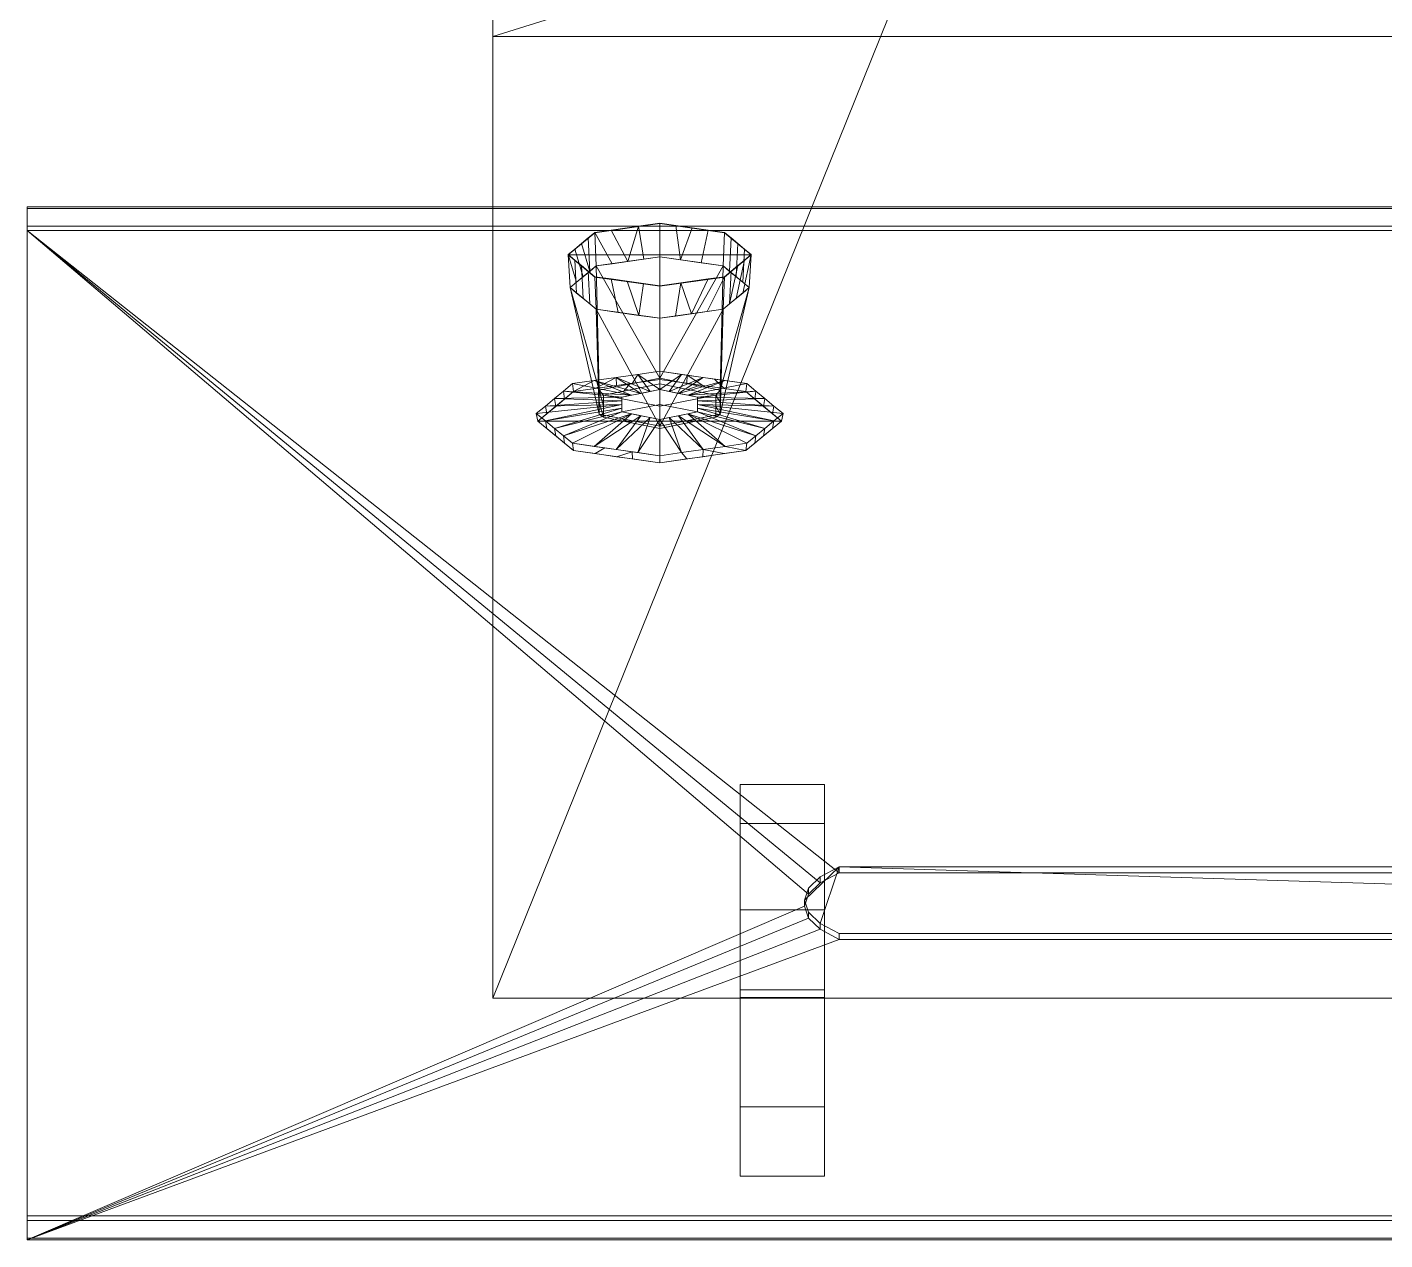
# Model space of a CAD drawing. Header units: millimetres. Extents: x -299 to 299, y -387 to 1.
# Drawn here: x -299 to -83.3, y -387.4 to -194.7 of the extents above; entities that cross this region are included whole.
import ezdxf

# ---------------------------------------------------------------- set-up
doc = ezdxf.new("R2010")
doc.units = ezdxf.units.MM
doc.layers.add('Q-SPCQ-____-OTLN', color=7, linetype='Continuous', lineweight=9)

# ---------------------------------------------------------------- blocks, each defined once
blk = doc.blocks.new('12533860_D_DAH1650_OBSW - 28H1650B_D_12533860_DAH1650_OBSW-352905-3D View 1')
at = {"layer": 'Q-SPCQ-____-OTLN', "color": 250, "true_color": 0x191919}
mesh = blk.add_polyface(dxfattribs=at)
corners = [(-225, -349, 420), (-225, 0, 420), (-225, 0), (-225, -196.23)]
mesh.append_faces([[corners[k] for k in face] for face in [(1, 2, 3, 0)]], dxfattribs={"color": 250})
mesh = blk.add_polyface(dxfattribs=at)
corners = [(225, 0), (225, -196.23), (-225, -196.23), (-225, 0), (176.5, -48), (-176.5, -48), (-176.5, -181), (176.5, -181), (125, -12), (-125, -12), (-125, -38), (125, -38)]
mesh.append_faces([[corners[k] for k in face] for face in [(8, 0, 4, 11)]], dxfattribs={"vtx0": -1, "vtx1": -1, "vtx2": -1, "color": 250})
mesh.append_faces([[corners[k] for k in face] for face in [(1, 7, 4, 0), (0, 8, 9, 3), (5, 10, 11, 4)]], dxfattribs={"vtx0": -1, "vtx2": -1, "color": 250})
mesh.append_faces([[corners[k] for k in face] for face in [(9, 10, 5, 3)]], dxfattribs={"vtx1": -1, "vtx2": -1, "vtx3": -1, "color": 250})
mesh.append_faces([[corners[k] for k in face] for face in [(6, 7, 1, 2), (5, 6, 2, 3)]], dxfattribs={"vtx1": -1, "vtx3": -1, "color": 250})
mesh = blk.add_polyface(dxfattribs=at)
corners = [(225, -349, 420), (225, 0, 420), (162.22, 0, 420), (162.22, -193.23, 420), (-162.22, -193.23, 420), (-162.22, 0, 420), (-225, 0, 420), (-225, -349, 420)]
mesh.append_faces([[corners[k] for k in face] for face in [(7, 0, 3, 4)]], dxfattribs={"vtx1": -1, "vtx3": -1, "color": 250})
mesh.append_faces([[corners[k] for k in face] for face in [(1, 2, 3, 0)]], dxfattribs={"vtx2": -1, "color": 250})
mesh.append_faces([[corners[k] for k in face] for face in [(4, 5, 6, 7)]], dxfattribs={"vtx3": -1, "color": 250})
mesh = blk.add_polyface(dxfattribs=at)
corners = [(225, -196.23), (225, -349, 420), (-225, -349, 420), (-225, -196.23)]
mesh.append_faces([[corners[k] for k in face] for face in [(0, 1, 2, 3)]], dxfattribs={"color": 250})
mesh = blk.add_polyface(dxfattribs=at)
corners = [(-299, -387.13, 432.84), (-299, -384.31, 433.86), (-299, -383.59, 433.42), (-299, -223.28, -7.05), (-299, -223.56, -7.79), (-299, -226.37, -8.81), (-299, -227.06, -8.42), (-299, -387.39, 432.09)]
mesh.append_faces([[corners[k] for k in face] for face in [(2, 7, 0, 1)]], dxfattribs={"vtx0": -1, "color": 250})
mesh.append_faces([[corners[k] for k in face] for face in [(2, 3, 6, 7)]], dxfattribs={"vtx1": -1, "vtx3": -1, "color": 250})
mesh.append_faces([[corners[k] for k in face] for face in [(4, 5, 6, 3)]], dxfattribs={"vtx2": -1, "color": 250})
mesh = blk.add_polyface(dxfattribs=at)
corners = [(299, -223.28, -7.05), (299, -223.56, -7.79), (-299, -223.56, -7.79), (-299, -223.28, -7.05)]
mesh.append_faces([[corners[k] for k in face] for face in [(0, 1, 2, 3)]], dxfattribs={"color": 250})
mesh = blk.add_polyface(dxfattribs=at)
corners = [(299, -383.59, 433.42), (299, -223.28, -7.05), (-299, -223.28, -7.05), (-299, -383.59, 433.42)]
mesh.append_faces([[corners[k] for k in face] for face in [(3, 0, 1, 2)]], dxfattribs={"color": 250})
mesh = blk.add_polyface(dxfattribs=at)
corners = [(299, -223.56, -7.79), (299, -226.37, -8.81), (-299, -226.37, -8.81), (-299, -223.56, -7.79)]
mesh.append_faces([[corners[k] for k in face] for face in [(0, 1, 2, 3)]], dxfattribs={"color": 250})
mesh = blk.add_polyface(dxfattribs=at)
corners = [(299, -226.37, -8.81), (299, -227.06, -8.42), (-299, -227.06, -8.42), (-299, -226.37, -8.81)]
mesh.append_faces([[corners[k] for k in face] for face in [(3, 0, 1, 2)]], dxfattribs={"color": 250})
at = {"layer": 'Q-SPCQ-____-OTLN', "color": 8, "true_color": 0x7f7f7f}
mesh = blk.add_polyface(dxfattribs=at)
corners = [(-198.5, -225.95, 82.13), (-208.78, -227.4, 86.13), (-213.04, -230.92, 95.79), (-208.78, -234.44, 105.45), (-198.5, -235.89, 109.45), (-198.5, -230.92, 95.79)]
mesh.append_faces([[corners[k] for k in face] for face in [(5, 2, 3, 4)]], dxfattribs={"vtx0": -1, "color": 8})
mesh.append_faces([[corners[k] for k in face] for face in [(5, 0, 1, 2)]], dxfattribs={"vtx3": -1, "color": 8})
mesh = blk.add_polyface(dxfattribs=at)
corners = [(-198.5, -231.24, 80.52), (-208.57, -232.67, 84.44), (-212.74, -236.11, 93.9), (-208.57, -239.56, 103.36), (-198.5, -240.98, 107.28), (-198.5, -235.83, 109.47), (-208.78, -234.38, 105.47), (-213.03, -230.86, 95.81), (-208.78, -227.34, 86.15), (-198.5, -225.89, 82.15), (-205.12, -240.05, 104.71), (-203.64, -235.1, 107.47), (-206.21, -234.74, 106.47), (-210.66, -237.84, 98.63), (-210.91, -232.62, 100.64), (-211.97, -231.74, 98.23), (-210.66, -234.39, 89.17), (-210.91, -229.1, 90.98), (-209.84, -228.22, 88.57), (-203.54, -231.96, 82.48), (-203.64, -226.62, 84.15), (-201.88, -226.37, 83.47), (-201.81, -240.52, 106), (-209.84, -233.5, 103.06), (-209.61, -238.7, 101), (-211.7, -236.97, 96.27), (-211.7, -235.25, 91.53), (-211.97, -229.98, 93.4), (-209.61, -233.53, 86.8), (-206.05, -232.31, 83.46), (-206.21, -226.98, 85.15), (-201.02, -231.6, 81.5), (-201.07, -235.47, 108.47)]
mesh.append_faces([[corners[k] for k in face] for face in [(32, 22, 4, 5), (31, 21, 9, 0)]], dxfattribs={"vtx0": -1, "color": 8})
mesh.append_faces([[corners[k] for k in face] for face in [(17, 28, 16, 27), (29, 8, 30, 19), (26, 7, 27, 16), (28, 17, 18)]], dxfattribs={"vtx0": -1, "vtx2": -1, "color": 8})
mesh.append_faces([[corners[k] for k in face] for face in [(19, 30, 20, 21)]], dxfattribs={"vtx0": -1, "vtx3": -1, "color": 8})
mesh.append_faces([[corners[k] for k in face] for face in [(26, 2, 7), (29, 1, 8), (31, 19, 21), (32, 11, 22)]], dxfattribs={"vtx1": -1, "vtx2": -1, "color": 8})
mesh.append_faces([[corners[k] for k in face] for face in [(12, 6, 3, 10), (15, 7, 2, 25), (13, 24, 23, 14), (18, 8, 1, 28), (24, 3, 6, 23), (25, 13, 14, 15), (11, 12, 10, 22)]], dxfattribs={"vtx1": -1, "vtx3": -1, "color": 8})
mesh = blk.add_polyface(dxfattribs=at)
corners = [(-198.5, -240.98, 107.28), (-188.43, -239.56, 103.36), (-184.26, -236.11, 93.9), (-188.43, -232.67, 84.44), (-198.5, -231.24, 80.52), (-198.5, -225.89, 82.15), (-188.22, -227.34, 86.15), (-183.97, -230.86, 95.81), (-188.22, -234.38, 105.47), (-198.5, -235.83, 109.47), (-191.88, -232.18, 83.09), (-193.36, -226.62, 84.15), (-190.79, -226.98, 85.15), (-186.34, -234.39, 89.17), (-186.09, -229.1, 90.98), (-185.03, -229.98, 93.4), (-186.34, -237.84, 98.63), (-186.09, -232.62, 100.64), (-187.16, -233.5, 103.06), (-193.46, -240.27, 105.32), (-193.36, -235.1, 107.47), (-195.12, -235.35, 108.16), (-195.19, -231.71, 81.81), (-187.16, -228.22, 88.57), (-187.39, -233.53, 86.8), (-185.3, -235.25, 91.53), (-185.3, -236.97, 96.27), (-185.03, -231.74, 98.23), (-187.39, -238.7, 101), (-190.95, -239.91, 104.34), (-190.79, -234.74, 106.47), (-195.98, -240.63, 106.3), (-195.93, -226.25, 83.15)]
mesh.append_faces([[corners[k] for k in face] for face in [(32, 22, 4, 5), (31, 21, 9, 0)]], dxfattribs={"vtx0": -1, "color": 8})
mesh.append_faces([[corners[k] for k in face] for face in [(17, 28, 16, 27), (29, 8, 30, 19), (26, 7, 27, 16), (28, 17, 18)]], dxfattribs={"vtx0": -1, "vtx2": -1, "color": 8})
mesh.append_faces([[corners[k] for k in face] for face in [(19, 30, 20, 21)]], dxfattribs={"vtx0": -1, "vtx3": -1, "color": 8})
mesh.append_faces([[corners[k] for k in face] for face in [(26, 2, 7), (29, 1, 8), (31, 19, 21), (32, 11, 22)]], dxfattribs={"vtx1": -1, "vtx2": -1, "color": 8})
mesh.append_faces([[corners[k] for k in face] for face in [(12, 6, 3, 10), (15, 7, 2, 25), (13, 24, 23, 14), (18, 8, 1, 28), (24, 3, 6, 23), (25, 13, 14, 15), (11, 12, 10, 22)]], dxfattribs={"vtx1": -1, "vtx3": -1, "color": 8})
mesh = blk.add_polyface(dxfattribs=at)
corners = [(-198.5, -235.89, 109.45), (-188.22, -234.44, 105.45), (-183.96, -230.92, 95.79), (-188.22, -227.4, 86.13), (-198.5, -225.95, 82.13), (-198.5, -230.92, 95.79)]
mesh.append_faces([[corners[k] for k in face] for face in [(3, 4, 5, 2)]], dxfattribs={"vtx2": -1, "color": 8})
mesh.append_faces([[corners[k] for k in face] for face in [(5, 0, 1, 2)]], dxfattribs={"vtx3": -1, "color": 8})
at = {"layer": 'Q-SPCQ-____-OTLN', "color": 250, "true_color": 0x191919}
mesh = blk.add_polyface(dxfattribs=at)
corners = [(299, -227.06, -8.42), (299, -387.39, 432.09), (-299, -387.39, 432.09), (-299, -227.06, -8.42), (-170, -329.06, 271.82), (-173, -330.67, 276.24), (-174.87, -332.47, 281.18), (-175.5, -334.36, 286.39), (-174.87, -336.26, 291.6), (-173, -338.06, 296.54), (-170, -339.66, 300.96), (170, -339.66, 300.96), (173, -338.06, 296.54), (174.87, -336.26, 291.6), (175.5, -334.36, 286.39), (174.87, -332.47, 281.18), (173, -330.67, 276.24), (170, -329.06, 271.82)]
mesh.append_faces([[corners[k] for k in face] for face in [(13, 1, 12), (8, 2, 7), (6, 3, 5)]], dxfattribs={"vtx0": -1, "vtx1": -1, "color": 250})
mesh.append_faces([[corners[k] for k in face] for face in [(1, 13, 14), (11, 1, 2, 10), (15, 0, 1, 14), (2, 8, 9)]], dxfattribs={"vtx0": -1, "vtx2": -1, "color": 250})
mesh.append_faces([[corners[k] for k in face] for face in [(11, 12, 1), (16, 17, 0), (15, 16, 0), (9, 10, 2), (4, 5, 3)]], dxfattribs={"vtx1": -1, "vtx2": -1, "color": 250})
mesh.append_faces([[corners[k] for k in face] for face in [(3, 0, 17, 4), (6, 7, 2, 3)]], dxfattribs={"vtx1": -1, "vtx3": -1, "color": 250})
at = {"layer": 'Q-SPCQ-____-OTLN', "color": 8, "true_color": 0x7f7f7f}
mesh = blk.add_polyface(dxfattribs=at)
corners = [(-198.5, -250.51, 76.84), (-208.12, -252.41, 82.06), (-208.12, -256.21, 92.5), (-198.5, -258.11, 97.71), (-198.5, -240.98, 107.28), (-208.57, -239.56, 103.36), (-212.74, -236.11, 93.9), (-208.57, -232.67, 84.44), (-198.5, -231.24, 80.52)]
mesh.append_faces([[corners[k] for k in face] for face in [(0, 7, 8)]], dxfattribs={"vtx0": -1, "color": 8})
mesh.append_faces([[corners[k] for k in face] for face in [(7, 0, 1), (6, 1, 2)]], dxfattribs={"vtx0": -1, "vtx2": -1, "color": 8})
mesh.append_faces([[corners[k] for k in face] for face in [(4, 5, 3)]], dxfattribs={"vtx1": -1, "color": 8})
mesh.append_faces([[corners[k] for k in face] for face in [(2, 3, 5), (5, 6, 2), (6, 7, 1)]], dxfattribs={"vtx1": -1, "vtx2": -1, "color": 8})
mesh = blk.add_polyface(dxfattribs=at)
corners = [(-198.5, -258.11, 97.71), (-188.88, -256.21, 92.5), (-188.88, -252.41, 82.06), (-198.5, -250.51, 76.84), (-198.5, -231.24, 80.52), (-188.43, -232.67, 84.44), (-184.26, -236.11, 93.9), (-188.43, -239.56, 103.36), (-198.5, -240.98, 107.28)]
mesh.append_faces([[corners[k] for k in face] for face in [(0, 7, 8)]], dxfattribs={"vtx0": -1, "color": 8})
mesh.append_faces([[corners[k] for k in face] for face in [(7, 0, 1), (6, 1, 2)]], dxfattribs={"vtx0": -1, "vtx2": -1, "color": 8})
mesh.append_faces([[corners[k] for k in face] for face in [(4, 5, 3)]], dxfattribs={"vtx1": -1, "color": 8})
mesh.append_faces([[corners[k] for k in face] for face in [(2, 3, 5), (5, 6, 2), (6, 7, 1)]], dxfattribs={"vtx1": -1, "vtx2": -1, "color": 8})
mesh = blk.add_polyface(dxfattribs=at)
corners = [(-198.5, -249.4, 68.44), (-212.36, -251.36, 73.83), (-218.1, -256.1, 86.86), (-212.36, -260.84, 99.88), (-198.5, -262.81, 105.27), (-198.5, -257.05, 93.87), (-204.49, -255.87, 90.62), (-204.49, -253.5, 84.12), (-198.5, -252.32, 80.87), (-215.23, -253.73, 80.34), (-215.23, -258.47, 93.37), (-201.5, -256.46, 92.25), (-204.49, -254.69, 87.37), (-201.5, -252.91, 82.5), (-205.43, -261.83, 102.58), (-205.43, -250.38, 71.14), (-202.99, -256.17, 91.44), (-204.49, -255.28, 89), (-216.66, -257.29, 90.11), (-200, -256.76, 93.06), (-213.79, -259.66, 96.62), (-200, -252.62, 81.68), (-201.96, -249.89, 69.79), (-213.79, -252.55, 77.09), (-204.49, -254.09, 85.75), (-216.66, -254.92, 83.6), (-208.89, -250.87, 72.48), (-208.89, -261.33, 101.23), (-201.96, -262.32, 103.92), (-202.99, -253.21, 83.31)]
mesh.append_faces([[corners[k] for k in face] for face in [(3, 16, 20), (23, 29, 1), (16, 27, 11), (12, 18, 17), (8, 22, 21), (1, 29, 26), (7, 9, 24), (27, 16, 3), (29, 23, 7), (13, 26, 29)]], dxfattribs={"vtx0": -1, "vtx1": -1, "color": 8})
mesh.append_faces([[corners[k] for k in face] for face in [(19, 14, 28), (20, 16, 6), (6, 10, 20), (15, 13, 21), (12, 2, 18), (12, 25, 2), (21, 22, 15), (25, 12, 24), (10, 6, 17), (24, 9, 25), (13, 15, 26)]], dxfattribs={"vtx0": -1, "vtx2": -1, "color": 8})
mesh.append_faces([[corners[k] for k in face] for face in [(0, 22, 8)]], dxfattribs={"vtx1": -1, "color": 8})
mesh.append_faces([[corners[k] for k in face] for face in [(18, 10, 17), (5, 19, 28), (19, 11, 14), (23, 9, 7), (27, 14, 11)]], dxfattribs={"vtx1": -1, "vtx2": -1, "color": 8})
mesh.append_faces([[corners[k] for k in face] for face in [(28, 4, 5)]], dxfattribs={"vtx2": -1, "color": 8})
mesh = blk.add_polyface(dxfattribs=at)
corners = [(-198.5, -250.7, 68.23), (-212.18, -252.64, 73.56), (-217.85, -257.32, 86.41), (-212.18, -262, 99.27), (-198.5, -263.93, 104.6), (-198.5, -262.81, 105.27), (-212.36, -260.84, 99.88), (-218.1, -256.1, 86.86), (-212.36, -251.36, 73.83), (-198.5, -249.4, 68.44), (-207.23, -261.57, 101.88), (-205.34, -262.97, 101.93), (-202.81, -263.32, 102.92), (-215.01, -259.66, 92.84), (-215.23, -258.47, 93.37), (-216.66, -257.29, 90.11), (-205.43, -250.38, 71.14), (-205.34, -251.67, 70.9), (-208.76, -252.15, 72.23), (-215.23, -253.73, 80.34), (-215.01, -254.98, 79.99), (-216.43, -256.15, 83.2), (-208.76, -262.48, 100.6), (-202.86, -262.19, 103.57), (-213.6, -260.83, 96.06), (-213.79, -259.66, 96.62), (-216.43, -258.49, 89.63), (-202.81, -251.31, 69.91), (-201.96, -249.89, 69.79), (-208.89, -250.87, 72.48), (-213.6, -253.81, 76.77), (-213.79, -252.55, 77.09), (-216.66, -254.92, 83.6)]
mesh.append_faces([[corners[k] for k in face] for face in [(29, 1, 8), (18, 16, 17)]], dxfattribs={"vtx0": -1, "vtx1": -1, "color": 8})
mesh.append_faces([[corners[k] for k in face] for face in [(21, 32, 19, 20), (14, 13, 24, 25), (7, 2, 26, 15), (22, 10, 6, 3), (2, 7, 32, 21), (3, 6, 25, 24), (15, 26, 13, 14), (20, 19, 31, 30), (23, 11, 12), (30, 31, 8, 1), (10, 22, 11, 23)]], dxfattribs={"vtx0": -1, "vtx2": -1, "color": 8})
mesh.append_faces([[corners[k] for k in face] for face in [(18, 1, 29, 16), (27, 17, 16, 28)]], dxfattribs={"vtx1": -1, "vtx3": -1, "color": 8})
mesh.append_faces([[corners[k] for k in face] for face in [(4, 5, 23, 12)]], dxfattribs={"vtx2": -1, "color": 8})
mesh.append_faces([[corners[k] for k in face] for face in [(28, 9, 0, 27)]], dxfattribs={"vtx3": -1, "color": 8})
mesh = blk.add_polyface(dxfattribs=at)
corners = [(-198.5, -262.81, 105.27), (-184.64, -260.84, 99.88), (-178.9, -256.1, 86.86), (-184.64, -251.36, 73.83), (-198.5, -249.4, 68.44), (-198.5, -252.32, 80.87), (-192.51, -253.5, 84.12), (-192.51, -255.87, 90.62), (-198.5, -257.05, 93.87), (-181.77, -258.47, 93.37), (-181.77, -253.73, 80.34), (-195.5, -252.91, 82.5), (-192.51, -254.69, 87.37), (-195.5, -256.46, 92.25), (-191.57, -250.38, 71.14), (-191.57, -261.83, 102.58), (-194.01, -253.21, 83.31), (-192.51, -254.09, 85.75), (-197, -252.62, 81.68), (-183.21, -252.55, 77.09), (-183.21, -259.66, 96.62), (-197, -256.76, 93.06), (-195.04, -262.32, 103.92), (-192.51, -255.28, 89), (-180.34, -257.29, 90.11), (-188.11, -261.33, 101.23), (-188.11, -250.87, 72.48), (-180.34, -254.92, 83.6), (-195.04, -249.89, 69.79), (-194.01, -256.17, 91.44)]
mesh.append_faces([[corners[k] for k in face] for face in [(27, 12, 2), (3, 16, 19), (20, 29, 1), (12, 27, 17), (16, 26, 11), (1, 29, 25), (8, 22, 21), (7, 9, 23), (26, 16, 3), (29, 20, 7), (13, 25, 29)]], dxfattribs={"vtx0": -1, "vtx1": -1, "color": 8})
mesh.append_faces([[corners[k] for k in face] for face in [(19, 16, 6), (18, 14, 28), (21, 22, 15), (12, 24, 2), (15, 13, 21), (24, 12, 23), (10, 6, 17), (6, 10, 19), (23, 9, 24), (13, 15, 25)]], dxfattribs={"vtx0": -1, "vtx2": -1, "color": 8})
mesh.append_faces([[corners[k] for k in face] for face in [(5, 18, 28), (18, 11, 14), (20, 9, 7), (26, 14, 11), (27, 10, 17)]], dxfattribs={"vtx1": -1, "vtx2": -1, "color": 8})
mesh.append_faces([[corners[k] for k in face] for face in [(28, 4, 5), (8, 0, 22)]], dxfattribs={"vtx2": -1, "color": 8})
mesh = blk.add_polyface(dxfattribs=at)
corners = [(-198.5, -263.93, 104.6), (-184.82, -262, 99.27), (-179.15, -257.32, 86.41), (-184.82, -252.64, 73.56), (-198.5, -250.7, 68.23), (-198.5, -249.4, 68.44), (-184.64, -251.36, 73.83), (-178.9, -256.1, 86.86), (-184.64, -260.84, 99.88), (-198.5, -262.81, 105.27), (-189.77, -250.64, 71.84), (-191.66, -251.67, 70.9), (-194.19, -251.31, 69.91), (-181.99, -254.98, 79.99), (-181.77, -253.73, 80.34), (-180.34, -254.92, 83.6), (-191.57, -261.83, 102.58), (-191.66, -262.97, 101.93), (-188.24, -262.48, 100.6), (-181.77, -258.47, 93.37), (-181.99, -259.66, 92.84), (-180.57, -258.49, 89.63), (-188.24, -252.15, 72.23), (-194.14, -250.02, 70.14), (-183.4, -253.81, 76.77), (-183.21, -252.55, 77.09), (-180.57, -256.15, 83.2), (-194.19, -263.32, 102.92), (-195.04, -262.32, 103.92), (-188.11, -261.33, 101.23), (-183.4, -260.83, 96.06), (-183.21, -259.66, 96.62), (-180.34, -257.29, 90.11)]
mesh.append_faces([[corners[k] for k in face] for face in [(29, 1, 8), (18, 16, 17)]], dxfattribs={"vtx0": -1, "vtx1": -1, "color": 8})
mesh.append_faces([[corners[k] for k in face] for face in [(21, 32, 19, 20), (14, 13, 24, 25), (7, 2, 26, 15), (22, 10, 6, 3), (2, 7, 32, 21), (3, 6, 25, 24), (15, 26, 13, 14), (20, 19, 31, 30), (23, 11, 12), (30, 31, 8, 1), (10, 22, 11, 23)]], dxfattribs={"vtx0": -1, "vtx2": -1, "color": 8})
mesh.append_faces([[corners[k] for k in face] for face in [(18, 1, 29, 16), (27, 17, 16, 28)]], dxfattribs={"vtx1": -1, "vtx3": -1, "color": 8})
mesh.append_faces([[corners[k] for k in face] for face in [(4, 5, 23, 12)]], dxfattribs={"vtx2": -1, "color": 8})
mesh.append_faces([[corners[k] for k in face] for face in [(28, 9, 0, 27)]], dxfattribs={"vtx3": -1, "color": 8})
mesh = blk.add_polyface(dxfattribs=at)
corners = [(-198.5, -257.32, 86.41), (-198.5, -263.93, 104.6), (-212.18, -262, 99.27), (-217.85, -257.32, 86.41), (-212.18, -252.64, 73.56), (-198.5, -250.7, 68.23)]
mesh.append_faces([[corners[k] for k in face] for face in [(2, 3, 0, 1)]], dxfattribs={"vtx1": -1, "color": 8})
mesh.append_faces([[corners[k] for k in face] for face in [(4, 5, 0, 3)]], dxfattribs={"vtx2": -1, "color": 8})
mesh = blk.add_polyface(dxfattribs=at)
corners = [(-198.5, -251.42, 77.35), (-207.44, -253.18, 82.2), (-207.44, -256.71, 91.89), (-198.5, -258.48, 96.74), (-198.5, -258.11, 97.71), (-208.12, -256.21, 92.5), (-208.12, -252.41, 82.06), (-198.5, -250.51, 76.84), (-204.63, -256.9, 94.39), (-202.97, -257.59, 94.32), (-207.44, -254.95, 87.05), (-208.12, -254.31, 87.28), (-204.19, -252.54, 80.44), (-203.31, -251.46, 79.45)]
mesh.append_faces([[corners[k] for k in face] for face in [(6, 1, 10)]], dxfattribs={"vtx0": -1, "vtx2": -1, "color": 8})
mesh.append_faces([[corners[k] for k in face] for face in [(5, 11, 2)]], dxfattribs={"vtx1": -1, "vtx2": -1, "color": 8})
mesh.append_faces([[corners[k] for k in face] for face in [(8, 5, 2, 9), (11, 6, 10, 2), (6, 13, 12, 1)]], dxfattribs={"vtx1": -1, "vtx3": -1, "color": 8})
mesh.append_faces([[corners[k] for k in face] for face in [(9, 3, 4, 8), (13, 7, 0, 12)]], dxfattribs={"vtx3": -1, "color": 8})
mesh = blk.add_polyface(dxfattribs=at)
corners = [(-198.5, -254.95, 87.05), (-198.5, -258.48, 96.74), (-207.44, -256.71, 91.89), (-207.44, -253.18, 82.2), (-198.5, -251.42, 77.35)]
mesh.append_faces([[corners[k] for k in face] for face in [(3, 4, 0)]], dxfattribs={"vtx2": -1, "color": 8})
mesh.append_faces([[corners[k] for k in face] for face in [(0, 1, 2, 3)]], dxfattribs={"vtx3": -1, "color": 8})
mesh = blk.add_polyface(dxfattribs=at)
corners = [(-198.5, -252.32, 80.87), (-204.49, -253.5, 84.12), (-204.49, -255.87, 90.62), (-198.5, -257.05, 93.87), (-198.5, -254.69, 87.37)]
mesh.append_faces([[corners[k] for k in face] for face in [(2, 3, 4)]], dxfattribs={"vtx2": -1, "color": 8})
mesh.append_faces([[corners[k] for k in face] for face in [(4, 0, 1, 2)]], dxfattribs={"vtx3": -1, "color": 8})
mesh = blk.add_polyface(dxfattribs=at)
corners = [(-198.5, -258.48, 96.74), (-189.56, -256.71, 91.89), (-189.56, -253.18, 82.2), (-198.5, -251.42, 77.35), (-198.5, -250.51, 76.84), (-188.88, -252.41, 82.06), (-188.88, -256.21, 92.5), (-198.5, -258.11, 97.71), (-192.37, -251.72, 80.16), (-194.03, -252.3, 79.77), (-189.56, -254.95, 87.05), (-188.88, -254.31, 87.28), (-192.81, -257.35, 93.66), (-193.69, -257.16, 95.11)]
mesh.append_faces([[corners[k] for k in face] for face in [(6, 1, 10)]], dxfattribs={"vtx0": -1, "vtx2": -1, "color": 8})
mesh.append_faces([[corners[k] for k in face] for face in [(5, 11, 2)]], dxfattribs={"vtx1": -1, "vtx2": -1, "color": 8})
mesh.append_faces([[corners[k] for k in face] for face in [(8, 5, 2, 9), (11, 6, 10, 2), (6, 13, 12, 1)]], dxfattribs={"vtx1": -1, "vtx3": -1, "color": 8})
mesh.append_faces([[corners[k] for k in face] for face in [(9, 3, 4, 8), (13, 7, 0, 12)]], dxfattribs={"vtx3": -1, "color": 8})
mesh = blk.add_polyface(dxfattribs=at)
corners = [(-198.5, -257.32, 86.41), (-198.5, -250.7, 68.23), (-184.82, -252.64, 73.56), (-179.15, -257.32, 86.41), (-184.82, -262, 99.27), (-198.5, -263.93, 104.6)]
mesh.append_faces([[corners[k] for k in face] for face in [(4, 5, 0, 3)]], dxfattribs={"vtx2": -1, "color": 8})
mesh.append_faces([[corners[k] for k in face] for face in [(0, 1, 2, 3)]], dxfattribs={"vtx3": -1, "color": 8})
mesh = blk.add_polyface(dxfattribs=at)
corners = [(-198.5, -254.95, 87.05), (-198.5, -251.42, 77.35), (-189.56, -253.18, 82.2), (-189.56, -256.71, 91.89), (-198.5, -258.48, 96.74)]
mesh.append_faces([[corners[k] for k in face] for face in [(1, 2, 0)]], dxfattribs={"vtx1": -1, "color": 8})
mesh.append_faces([[corners[k] for k in face] for face in [(3, 4, 0, 2)]], dxfattribs={"vtx2": -1, "color": 8})
mesh = blk.add_polyface(dxfattribs=at)
corners = [(-198.5, -257.05, 93.87), (-192.51, -255.87, 90.62), (-192.51, -253.5, 84.12), (-198.5, -252.32, 80.87), (-198.5, -254.69, 87.37)]
mesh.append_faces([[corners[k] for k in face] for face in [(0, 1, 4)]], dxfattribs={"vtx1": -1, "color": 8})
mesh.append_faces([[corners[k] for k in face] for face in [(2, 3, 4, 1)]], dxfattribs={"vtx2": -1, "color": 8})
mesh = blk.add_polyface(dxfattribs=at)
corners = [(-172.31, -348.89, 420), (-172.31, -315.07, 327.06), (-185.72, -315.07, 327.06), (-185.72, -348.89, 420)]
mesh.append_faces([[corners[k] for k in face] for face in [(0, 1, 2, 3)]], dxfattribs={"color": 8})
mesh = blk.add_polyface(dxfattribs=at)
corners = [(-172.31, -315.07, 327.06), (-172.31, -321.23, 324.82), (-185.72, -321.23, 324.82), (-185.72, -315.07, 327.06)]
mesh.append_faces([[corners[k] for k in face] for face in [(3, 0, 1, 2)]], dxfattribs={"color": 8})
mesh = blk.add_polyface(dxfattribs=at)
corners = [(-185.72, -377.25, 416), (-185.72, -366.25, 420), (-185.72, -348.89, 420), (-185.72, -315.07, 327.06), (-185.72, -321.23, 324.82), (-185.72, -334.96, 325.49), (-185.72, -347.66, 334.7)]
mesh.append_faces([[corners[k] for k in face] for face in [(2, 6, 0, 1)]], dxfattribs={"vtx0": -1, "color": 8})
mesh.append_faces([[corners[k] for k in face] for face in [(6, 2, 3)]], dxfattribs={"vtx0": -1, "vtx2": -1, "color": 8})
mesh.append_faces([[corners[k] for k in face] for face in [(3, 4, 5, 6)]], dxfattribs={"vtx3": -1, "color": 8})
mesh = blk.add_polyface(dxfattribs=at)
corners = [(-172.31, -377.25, 416), (-172.31, -347.66, 334.7), (-172.31, -334.96, 325.49), (-172.31, -321.23, 324.82), (-172.31, -315.07, 327.06), (-172.31, -348.89, 420), (-172.31, -366.25, 420)]
mesh.append_faces([[corners[k] for k in face] for face in [(4, 1, 2, 3)]], dxfattribs={"vtx0": -1, "color": 8})
mesh.append_faces([[corners[k] for k in face] for face in [(1, 4, 5)]], dxfattribs={"vtx0": -1, "vtx2": -1, "color": 8})
mesh.append_faces([[corners[k] for k in face] for face in [(5, 6, 0, 1)]], dxfattribs={"vtx3": -1, "color": 8})
mesh = blk.add_polyface(dxfattribs=at)
corners = [(-172.31, -321.23, 324.82), (-172.31, -334.96, 325.49), (-185.72, -334.96, 325.49), (-185.72, -321.23, 324.82)]
mesh.append_faces([[corners[k] for k in face] for face in [(0, 1, 2, 3)]], dxfattribs={"color": 8})
at = {"layer": 'Q-SPCQ-____-OTLN', "color": 250, "true_color": 0x191919}
mesh = blk.add_polyface(dxfattribs=at)
corners = [(-170, -338.72, 301.3), (-173, -337.12, 296.89), (-174.87, -335.32, 291.94), (-175.5, -333.42, 286.73), (-174.87, -331.52, 281.53), (-173, -329.73, 276.58), (-170, -328.12, 272.16), (170, -328.12, 272.16), (173, -329.73, 276.58), (174.87, -331.52, 281.53), (175.5, -333.42, 286.73), (174.87, -335.32, 291.94), (173, -337.12, 296.89), (170, -338.72, 301.3)]
mesh.append_faces([[corners[k] for k in face] for face in [(11, 9, 10)]], dxfattribs={"vtx0": -1, "color": 250})
mesh.append_faces([[corners[k] for k in face] for face in [(3, 6, 1, 2), (9, 13, 7, 8)]], dxfattribs={"vtx0": -1, "vtx1": -1, "color": 250})
mesh.append_faces([[corners[k] for k in face] for face in [(13, 6, 7)]], dxfattribs={"vtx0": -1, "vtx2": -1, "color": 250})
mesh.append_faces([[corners[k] for k in face] for face in [(6, 13, 0, 1)]], dxfattribs={"vtx0": -1, "vtx3": -1, "color": 250})
mesh.append_faces([[corners[k] for k in face] for face in [(11, 12, 13, 9)]], dxfattribs={"vtx2": -1, "vtx3": -1, "color": 250})
mesh.append_faces([[corners[k] for k in face] for face in [(3, 4, 5, 6)]], dxfattribs={"vtx3": -1, "color": 250})
mesh = blk.add_polyface(dxfattribs=at)
corners = [(-170, -328.12, 272.16), (-173, -329.73, 276.58), (-174.87, -331.52, 281.53), (-175.5, -333.42, 286.73), (-174.87, -335.32, 291.94), (-173, -337.12, 296.89), (-170, -338.72, 301.3), (-170, -339.66, 300.96), (-173, -338.06, 296.54), (-174.87, -336.26, 291.6), (-175.5, -334.36, 286.39), (-174.87, -332.47, 281.18), (-173, -330.67, 276.24), (-170, -329.06, 271.82)]
mesh.append_faces([[corners[k] for k in face] for face in [(8, 5, 6, 7), (1, 12, 13, 0)]], dxfattribs={"vtx0": -1, "color": 250})
mesh.append_faces([[corners[k] for k in face] for face in [(9, 4, 5, 8), (4, 9, 10, 3), (11, 2, 3, 10), (12, 1, 2, 11)]], dxfattribs={"vtx0": -1, "vtx2": -1, "color": 250})
mesh = blk.add_polyface(dxfattribs=at)
corners = [(170, -328.12, 272.16), (-170, -328.12, 272.16), (-170, -329.06, 271.82), (170, -329.06, 271.82)]
mesh.append_faces([[corners[k] for k in face] for face in [(1, 2, 3, 0)]], dxfattribs={"color": 250})
at = {"layer": 'Q-SPCQ-____-OTLN', "color": 8, "true_color": 0x7f7f7f}
mesh = blk.add_polyface(dxfattribs=at)
corners = [(-172.31, -334.96, 325.49), (-172.31, -347.66, 334.7), (-185.72, -347.66, 334.7), (-185.72, -334.96, 325.49)]
mesh.append_faces([[corners[k] for k in face] for face in [(0, 1, 2, 3)]], dxfattribs={"color": 8})
at = {"layer": 'Q-SPCQ-____-OTLN', "color": 250, "true_color": 0x191919}
mesh = blk.add_polyface(dxfattribs=at)
corners = [(-170, -338.72, 301.3), (170, -338.72, 301.3), (170, -339.66, 300.96), (-170, -339.66, 300.96)]
mesh.append_faces([[corners[k] for k in face] for face in [(1, 2, 3, 0)]], dxfattribs={"color": 250})
at = {"layer": 'Q-SPCQ-____-OTLN', "color": 8, "true_color": 0x7f7f7f}
mesh = blk.add_polyface(dxfattribs=at)
corners = [(-172.31, -347.66, 334.7), (-172.31, -377.25, 416), (-185.72, -377.25, 416), (-185.72, -347.66, 334.7)]
mesh.append_faces([[corners[k] for k in face] for face in [(0, 1, 2, 3)]], dxfattribs={"color": 8})
mesh = blk.add_polyface(dxfattribs=at)
corners = [(-172.31, -366.25, 420), (-172.31, -348.89, 420), (-185.72, -348.89, 420), (-185.72, -366.25, 420)]
mesh.append_faces([[corners[k] for k in face] for face in [(0, 1, 2, 3)]], dxfattribs={"color": 8})
mesh = blk.add_polyface(dxfattribs=at)
corners = [(-172.31, -377.25, 416), (-172.31, -366.25, 420), (-185.72, -366.25, 420), (-185.72, -377.25, 416)]
mesh.append_faces([[corners[k] for k in face] for face in [(0, 1, 2, 3)]], dxfattribs={"color": 8})
at = {"layer": 'Q-SPCQ-____-OTLN', "color": 250, "true_color": 0x191919}
mesh = blk.add_polyface(dxfattribs=at)
corners = [(299, -384.31, 433.86), (299, -383.59, 433.42), (-299, -383.59, 433.42), (-299, -384.31, 433.86)]
mesh.append_faces([[corners[k] for k in face] for face in [(0, 1, 2, 3)]], dxfattribs={"color": 250})
mesh = blk.add_polyface(dxfattribs=at)
corners = [(299, -387.13, 432.84), (299, -384.31, 433.86), (-299, -384.31, 433.86), (-299, -387.13, 432.84)]
mesh.append_faces([[corners[k] for k in face] for face in [(0, 1, 2, 3)]], dxfattribs={"color": 250})
mesh = blk.add_polyface(dxfattribs=at)
corners = [(299, -387.39, 432.09), (299, -387.13, 432.84), (-299, -387.13, 432.84), (-299, -387.39, 432.09)]
mesh.append_faces([[corners[k] for k in face] for face in [(3, 0, 1, 2)]], dxfattribs={"color": 250})

msp = doc.modelspace()

# ---------------------------------------------------------------- block references
at = {"layer": 'Q-SPCQ-____-OTLN', "color": 1, "true_color": 0xff0000}
msp.add_blockref('12533860_D_DAH1650_OBSW - 28H1650B_D_12533860_DAH1650_OBSW-352905-3D View 1', (0, 0), dxfattribs=at)

doc.saveas('drawing.dxf')
